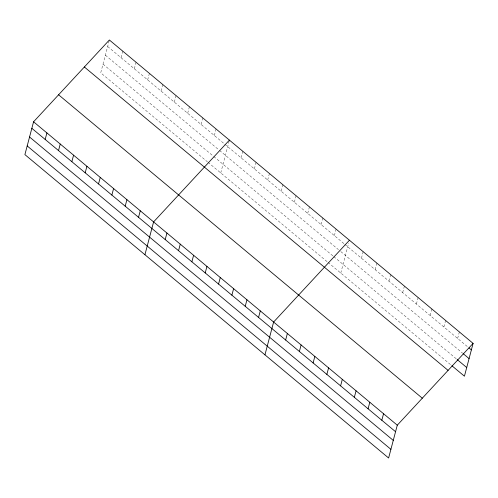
<?xml version="1.0" encoding="UTF-8"?>
<svg xmlns="http://www.w3.org/2000/svg" width="498" height="498" viewBox="0 0 498 498"><rect width="100%" height="100%" fill="white"/><g stroke="black" fill="none" stroke-linecap="round" stroke-linejoin="round"><path stroke-width="0.37" stroke-dasharray="2.49 1.87" d="M109.193 40.724L100.714 72.814L207.405 161.806M120.995 57.65L122.72 51.12M134.336 68.774L136.06 62.244M147.669 79.898L149.394 73.368M161.003 91.022L162.728 84.492M174.344 102.146L176.068 95.616M187.678 113.27L189.402 106.746M201.018 124.394L202.742 117.87M214.352 135.518L216.076 128.994M220.739 172.931L229.217 140.841M241.026 157.766L242.75 151.243M254.36 168.89L256.084 162.367M267.694 180.015L269.418 173.491M281.034 191.139L282.758 184.615M294.368 202.263L296.092 195.739M307.702 213.387L309.426 206.863M321.042 224.511L322.766 217.987M334.376 235.635L336.1 229.111M340.769 273.053L348.668 243.136M361.455 258.219L363.179 251.695M375.193 269.686L376.918 263.156M388.932 281.146L390.656 274.616M402.677 292.606L404.401 286.082M416.415 304.066L418.139 297.543M430.154 315.527L431.878 309.003M443.892 326.987L445.617 320.463M457.637 338.453L459.361 331.923M107.661 46.526L224.206 143.741M224.791 144.221L344.236 243.858M344.815 244.344L468.388 347.423M105.371 55.197L219.014 149.998M219.599 150.483L338.466 249.635M340.781 251.565L462.511 353.107M103.005 64.136L213.175 156.036M213.754 156.515L333.199 256.153M333.785 256.638L456.566 359.058M207.983 162.292L327.429 261.929M328.008 262.409L450.69 364.741"/><path stroke-width="0.75" d="M33.571 121.798L24.9 154.61L388.614 458.004L397.286 425.186L473.1 343.39L109.386 39.996L33.571 121.798L397.286 425.186M45.181 139.446L46.905 132.922M58.521 150.57L60.246 144.047M71.855 161.694L73.58 155.171M85.189 172.818L86.913 166.295M98.529 183.943L100.254 177.419M111.863 195.067L113.588 188.543M125.197 206.191L126.922 199.667M138.537 217.315L140.262 210.791M144.924 254.733L153.596 221.915L229.41 140.119M165.212 239.563L166.93 233.039M178.545 250.687L180.27 244.163M191.879 261.811L193.604 255.287M205.22 272.935L206.944 266.411M218.554 284.059L220.278 277.535M231.887 295.183L233.612 288.659M245.228 306.307L246.952 299.784M258.562 317.431L260.286 310.908M264.948 354.85L273.62 322.032L349.434 240.235M285.64 340.022L287.365 333.492M299.379 351.482L301.103 344.958M313.118 362.942L314.842 356.419M326.862 374.403L328.58 367.879M340.601 385.863L342.325 379.339M354.339 397.329L356.064 390.799M368.078 408.79L369.802 402.266M381.823 420.25L383.547 413.726M473.1 343.39L464.429 376.202L451.885 365.737M468.985 347.921L471.376 349.913M463.109 353.605L469.085 358.591M457.164 359.556L466.719 367.53M84.367 66.993L448.082 370.381M58.59 94.801L422.304 398.195M31.847 128.322L395.561 431.71M29.556 137L393.271 440.388M27.191 145.939L390.905 449.327"/></g></svg>
